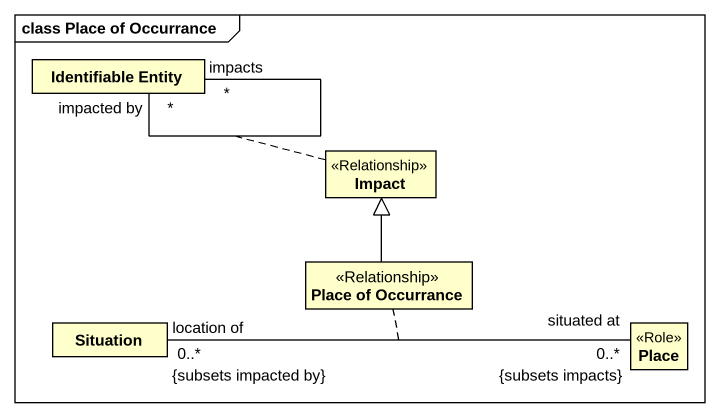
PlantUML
@startuml
mainframe class Place of Occurrance
hide circle
hide empty members
class "Identifiable Entity" as Identifiable_Entity
class Impact <<Relationship>>
class "Place of Occurrance" as Place_of_Occurrance <<Relationship>>
class Situation
class Place <<Role>>
Identifiable_Entity "impacted by\n*" -- "impacts\n*" Identifiable_Entity
(Identifiable_Entity, Identifiable_Entity) .. Impact
Place_of_Occurrance -up-|> Impact
Situation "location of\n0..*\n{subsets impacted by}" -right- "situated at\n0..*\n{subsets impacts}" Place
(Situation, Place) .. Place_of_Occurrance
@enduml
